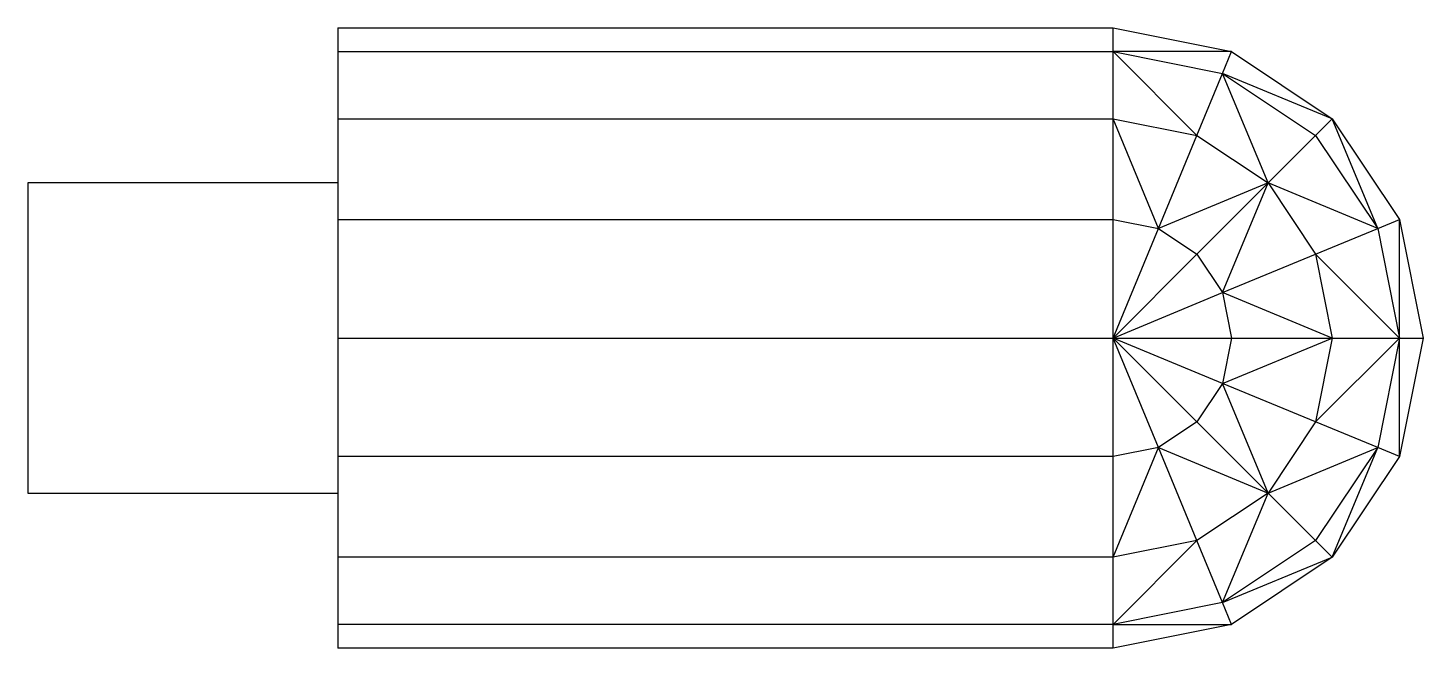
# Model space of a CAD drawing. Header units: metres. Extents: x -20 to 70, y -20 to 20.
import ezdxf

# ---------------------------------------------------------------- set-up
doc = ezdxf.new("R2010")
doc.units = ezdxf.units.M
doc.layers.get('0').update_dxf_attribs({"linetype": 'CONTINUOUS'})

msp = doc.modelspace()

# ---------------------------------------------------------------- linework, layer by layer
at = {"color": 7}
for p, q in [((0, 20), (50, 20)), ((0, 20), (0, 18.48)), ((50, 20), (57.65, 18.48)), ((50, 18.48), (50, 20)), ((0, 18.48), (50, 18.48)), ((0, 18.48), (0, 14.14)), ((50, 18.48), (57.07, 17.07)), ((57.65, 18.48), (50, 18.48)), ((50, 14.14), (50, 18.48)), ((55.41, 13.07), (50, 18.48)), ((57.07, 17.07), (57.65, 18.48)), ((57.65, 18.48), (64.14, 14.14)), ((55.41, 13.07), (57.07, 17.07)), ((57.07, 17.07), (63.07, 13.07)), ((64.14, 14.14), (57.07, 17.07)), ((60, 10), (57.07, 17.07)), ((0, 14.14), (50, 14.14)), ((0, 14.14), (0, 10)), ((50, 14.14), (55.41, 13.07)), ((50, 7.65), (50, 14.14)), ((52.93, 7.07), (50, 14.14)), ((63.07, 13.07), (64.14, 14.14)), ((64.14, 14.14), (68.48, 7.65)), ((67.07, 7.07), (64.14, 14.14)), ((52.93, 7.07), (55.41, 13.07)), ((55.41, 13.07), (60, 10)), ((60, 10), (63.07, 13.07)), ((63.07, 13.07), (67.07, 7.07)), ((-20, 10), (-20, -10)), ((0, 10), (-20, 10)), ((0, 10), (0, 7.65)), ((60, 10), (52.93, 7.07)), ((55.41, 5.41), (60, 10)), ((57.07, 2.93), (60, 10)), ((60, 10), (63.07, 5.41)), ((67.07, 7.07), (60, 10)), ((0, 7.65), (50, 7.65)), ((0, 7.65), (0, 0)), ((50, 7.65), (52.93, 7.07)), ((50, 0), (50, 7.65)), ((67.07, 7.07), (68.48, 7.65)), ((68.48, 7.65), (70, 0)), ((68.48, 0), (68.48, 7.65)), ((50, 0), (52.93, 7.07)), ((52.93, 7.07), (55.41, 5.41)), ((63.07, 5.41), (67.07, 7.07)), ((67.07, 7.07), (68.48, 0)), ((50, 0), (55.41, 5.41)), ((55.41, 5.41), (57.07, 2.93)), ((57.07, 2.93), (63.07, 5.41)), ((63.07, 5.41), (64.14, 0)), ((68.48, 0), (63.07, 5.41)), ((50, 0), (57.07, 2.93)), ((57.07, 2.93), (57.65, 0)), ((64.14, 0), (57.07, 2.93)), ((0, 0), (50, 0)), ((0, 0), (0, -7.65)), ((50, -7.65), (50, 0)), ((52.93, -7.07), (50, 0)), ((55.41, -5.41), (50, 0)), ((57.07, -2.93), (50, 0)), ((50, 0), (57.65, 0)), ((57.65, 0), (57.07, -2.93)), ((57.07, -2.93), (64.14, 0)), ((57.65, 0), (64.14, 0)), ((64.14, 0), (63.07, -5.41)), ((63.07, -5.41), (68.48, 0)), ((64.14, 0), (68.48, 0)), ((68.48, 0), (67.07, -7.07)), ((70, 0), (68.48, -7.65)), ((68.48, 0), (70, 0)), ((68.48, -7.65), (68.48, 0)), ((57.07, -2.93), (55.41, -5.41)), ((60, -10), (57.07, -2.93)), ((63.07, -5.41), (57.07, -2.93)), ((55.41, -5.41), (52.93, -7.07)), ((60, -10), (55.41, -5.41)), ((63.07, -5.41), (60, -10)), ((67.07, -7.07), (63.07, -5.41)), ((52.93, -7.07), (50, -7.65)), ((50, -14.14), (52.93, -7.07)), ((55.41, -13.07), (52.93, -7.07)), ((52.93, -7.07), (60, -10)), ((60, -10), (67.07, -7.07)), ((67.07, -7.07), (63.07, -13.07)), ((64.14, -14.14), (67.07, -7.07)), ((68.48, -7.65), (67.07, -7.07)), ((50, -7.65), (0, -7.65)), ((0, -7.65), (0, -10)), ((50, -14.14), (50, -7.65)), ((68.48, -7.65), (64.14, -14.14)), ((-20, -10), (0, -10)), ((0, -10), (0, -14.14)), ((60, -10), (55.41, -13.07)), ((57.07, -17.07), (60, -10)), ((63.07, -13.07), (60, -10)), ((55.41, -13.07), (50, -14.14)), ((50, -18.48), (55.41, -13.07)), ((57.07, -17.07), (55.41, -13.07)), ((63.07, -13.07), (57.07, -17.07)), ((64.14, -14.14), (63.07, -13.07)), ((50, -14.14), (0, -14.14)), ((0, -14.14), (0, -18.48)), ((50, -18.48), (50, -14.14)), ((57.07, -17.07), (64.14, -14.14)), ((64.14, -14.14), (57.65, -18.48)), ((57.07, -17.07), (50, -18.48)), ((57.65, -18.48), (57.07, -17.07)), ((50, -18.48), (0, -18.48)), ((0, -18.48), (0, -20)), ((57.65, -18.48), (50, -20)), ((50, -20), (50, -18.48)), ((50, -18.48), (57.65, -18.48)), ((50, -20), (0, -20))]:
    msp.add_line(p, q, dxfattribs=at)

doc.saveas('drawing.dxf')
